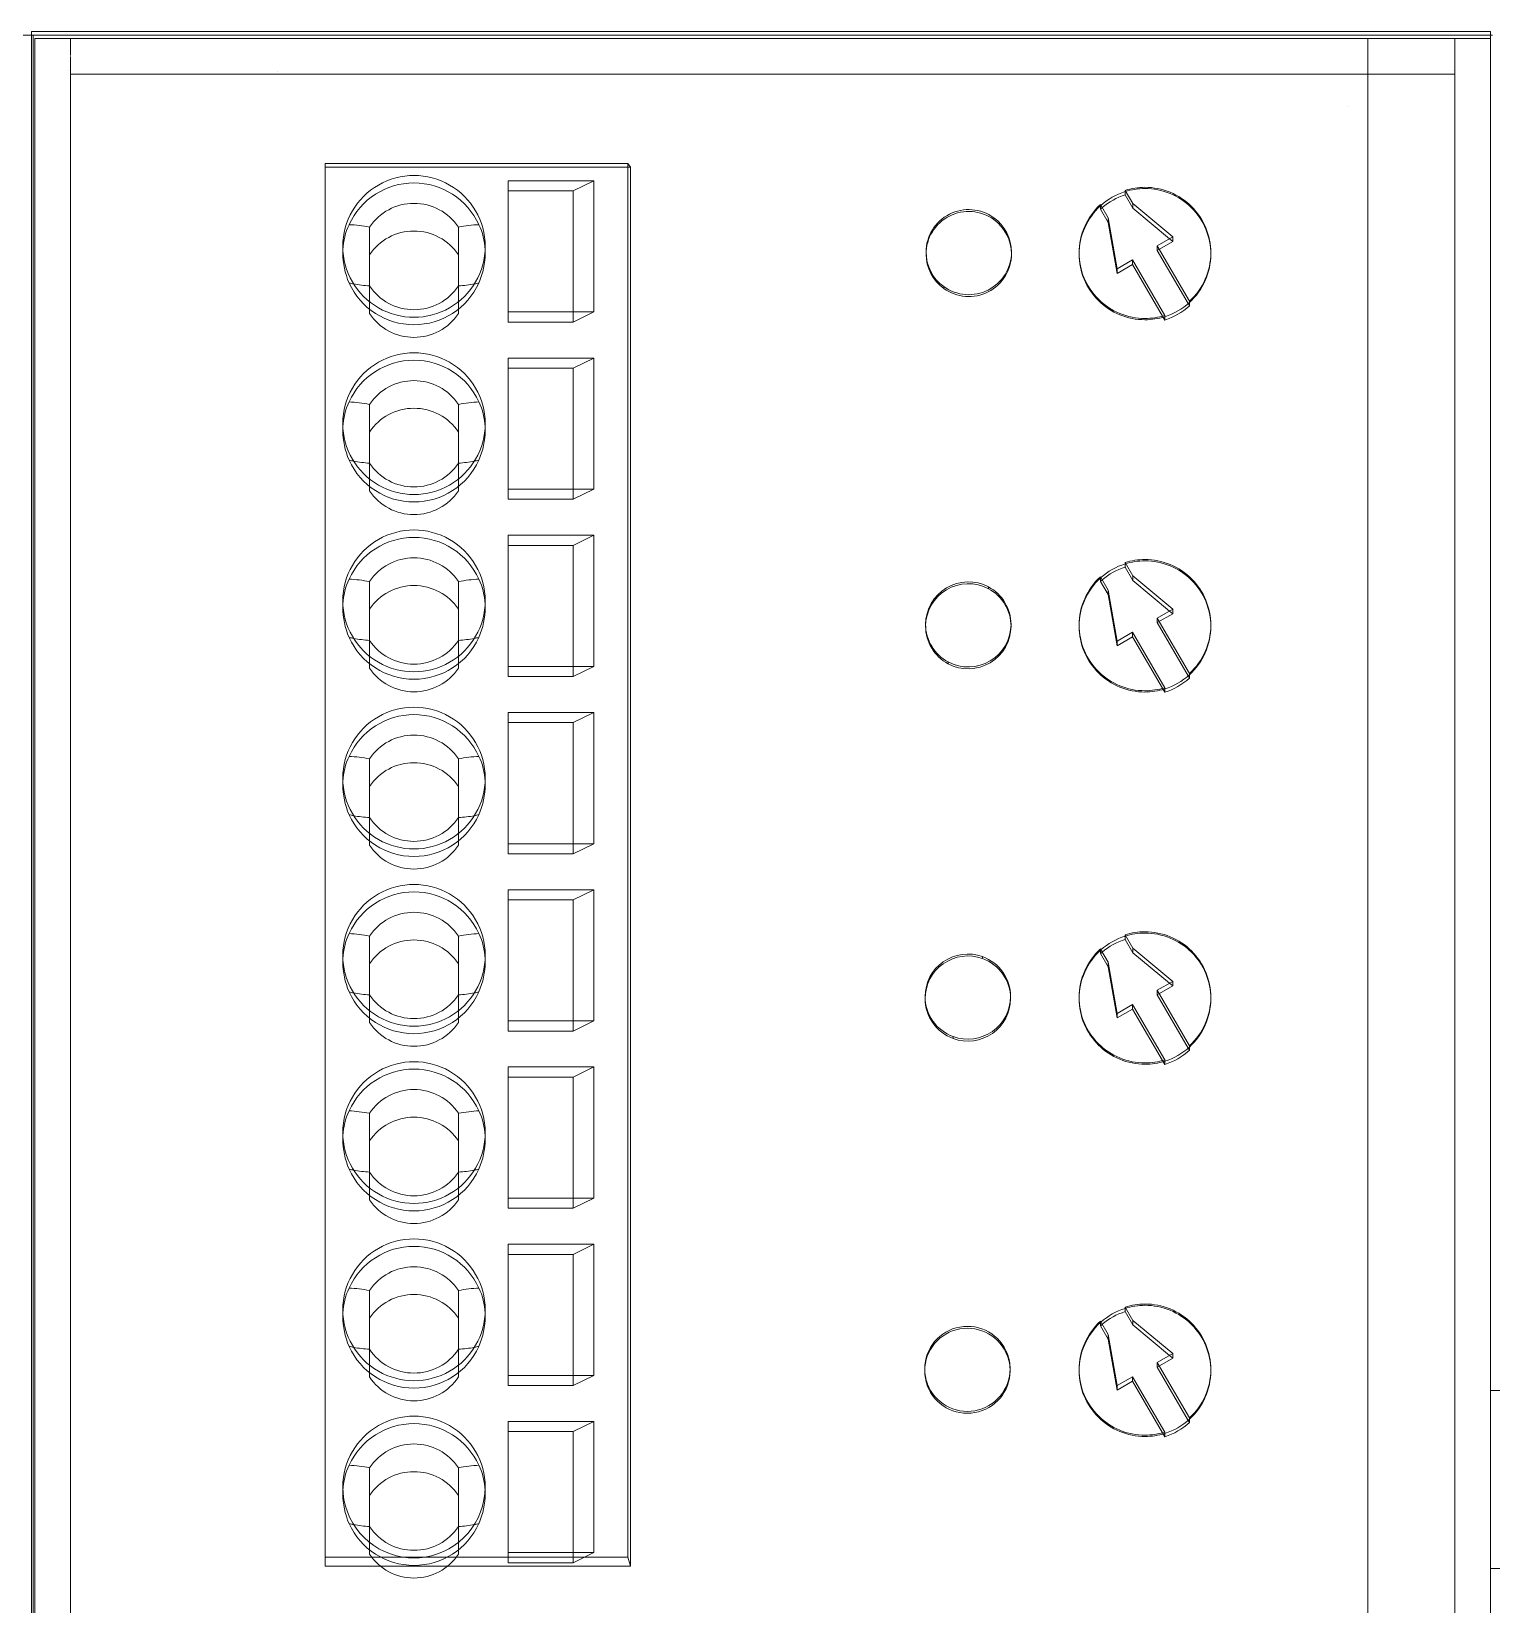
# Model space of a CAD drawing. Header units: millimetres. Extents: x 1359 to 3577, y 1336 to 3557.
# Drawn here: x 2323 to 2364.03, y 3223.04 to 3267.25 of the extents above; entities that cross this region are included whole.
import ezdxf

# ---------------------------------------------------------------- set-up
doc = ezdxf.new("R2010")
doc.units = ezdxf.units.MM
doc.layers.add('000-SI-Oprema', color=30, linetype='Continuous', lineweight=0)
doc.layers.add('002-PI-Kabelska kanalica', color=150, linetype='Continuous')

msp = doc.modelspace()

# ---------------------------------------------------------------- linework, layer by layer
at = {"layer": '000-SI-Oprema', "color": 0, "linetype": 'ByBlock', "lineweight": 0}
for p, q in [((2323.051, 3267.149), (2282.051, 3267.149)), ((2323.051, 3267.149), (2282.051, 3267.149)), ((2364.003, 3267.249), (2323.003, 3267.249)), ((2323.003, 3267.249), (2323.003, 3137.249)), ((2323.003, 3155.798), (2323.003, 3267.249)), ((2323.003, 3267.249), (2323.003, 3267.249)), ((2364.003, 3267.249), (2323.003, 3267.249)), ((2323.051, 3137.149), (2323.051, 3267.149)), ((2323.051, 3155.699), (2323.051, 3267.149)), ((2323.051, 3267.149), (2323.051, 3267.149)), ((2323.051, 3267.149), (2323.051, 3267.149)), ((2364.051, 3267.149), (2323.051, 3267.149)), ((2323.051, 3267.149), (2323.051, 3137.149)), ((2323.051, 3155.699), (2323.051, 3267.149)), ((2323.051, 3267.149), (2323.051, 3267.149)), ((2364.051, 3267.149), (2323.051, 3267.149)), ((2324.051, 3267.149), (2324.051, 3267.149)), ((2325.003, 3267.249), (2325.003, 3267.249)), ((2325.003, 3267.249), (2325.003, 3267.249)), ((2325.051, 3267.149), (2325.051, 3267.149)), ((2325.051, 3267.149), (2325.051, 3267.149)), ((2326.164, 3267.149), (2326.164, 3267.149)), ((2328.003, 3267.249), (2328.003, 3267.249)), ((2328.003, 3267.249), (2328.003, 3267.249)), ((2328.003, 3267.249), (2328.003, 3267.249)), ((2328.003, 3267.249), (2328.003, 3267.249)), ((2328.003, 3267.249), (2328.003, 3267.249)), ((2328.003, 3267.249), (2328.003, 3267.249)), ((2328.003, 3267.249), (2328.003, 3267.249)), ((2328.003, 3267.249), (2328.003, 3267.249)), ((2328.003, 3267.249), (2328.003, 3267.249)), ((2328.003, 3267.249), (2328.003, 3267.249)), ((2328.003, 3267.249), (2328.003, 3267.249)), ((2328.003, 3267.249), (2328.003, 3267.249)), ((2328.003, 3267.249), (2328.003, 3267.249)), ((2328.051, 3267.149), (2328.051, 3267.149)), ((2328.051, 3267.149), (2328.051, 3267.149)), ((2328.051, 3267.149), (2328.051, 3267.149)), ((2328.051, 3267.149), (2328.051, 3267.149)), ((2328.051, 3267.149), (2328.051, 3267.149)), ((2328.051, 3267.149), (2328.051, 3267.149)), ((2328.051, 3267.149), (2328.051, 3267.149)), ((2328.051, 3267.149), (2328.051, 3267.149)), ((2328.051, 3267.149), (2328.051, 3267.149)), ((2328.051, 3267.149), (2328.051, 3267.149)), ((2328.051, 3267.149), (2328.051, 3267.149)), ((2328.051, 3267.149), (2328.051, 3267.149)), ((2328.051, 3267.149), (2328.051, 3267.149)), ((2328.403, 3267.249), (2328.403, 3267.249)), ((2328.403, 3267.249), (2328.403, 3267.249)), ((2328.451, 3267.149), (2328.451, 3267.149)), ((2328.451, 3267.149), (2328.451, 3267.149)), ((2329.903, 3267.249), (2329.903, 3267.249)), ((2329.903, 3267.249), (2329.903, 3267.249)), ((2329.903, 3267.249), (2329.903, 3267.249)), ((2329.903, 3267.249), (2329.903, 3267.249)), ((2329.951, 3267.149), (2329.951, 3267.149)), ((2329.951, 3267.149), (2329.951, 3267.149)), ((2329.951, 3267.149), (2329.951, 3267.149)), ((2329.951, 3267.149), (2329.951, 3267.149)), ((2330.903, 3267.249), (2330.903, 3267.249)), ((2330.951, 3267.149), (2330.951, 3267.149)), ((2331.403, 3267.249), (2331.403, 3267.249)), ((2331.403, 3267.249), (2331.403, 3267.249)), ((2331.403, 3267.249), (2331.403, 3267.249)), ((2331.451, 3267.149), (2331.451, 3267.149)), ((2331.451, 3267.149), (2331.451, 3267.149)), ((2331.451, 3267.149), (2331.451, 3267.149)), ((2342.521, 3267.249), (2342.521, 3267.249)), ((2342.521, 3267.249), (2342.521, 3267.249)), ((2342.521, 3267.249), (2342.521, 3267.249)), ((2342.521, 3267.249), (2342.521, 3267.249)), ((2342.521, 3267.249), (2342.521, 3267.249)), ((2342.521, 3267.249), (2342.521, 3267.249)), ((2342.521, 3267.249), (2342.521, 3267.249)), ((2342.521, 3267.249), (2342.521, 3267.249)), ((2342.521, 3267.249), (2342.521, 3267.249)), ((2342.521, 3267.249), (2342.521, 3267.249)), ((2342.521, 3267.249), (2342.521, 3267.249)), ((2342.521, 3267.249), (2342.521, 3267.249)), ((2342.521, 3267.249), (2342.521, 3267.249)), ((2342.521, 3267.249), (2342.521, 3267.249)), ((2342.521, 3267.249), (2342.521, 3267.249)), ((2342.569, 3267.149), (2342.569, 3267.149)), ((2342.569, 3267.149), (2342.569, 3267.149)), ((2342.569, 3267.149), (2342.569, 3267.149)), ((2342.569, 3267.149), (2342.569, 3267.149)), ((2342.569, 3267.149), (2342.569, 3267.149)), ((2342.569, 3267.149), (2342.569, 3267.149)), ((2342.569, 3267.149), (2342.569, 3267.149)), ((2342.569, 3267.149), (2342.569, 3267.149)), ((2342.569, 3267.149), (2342.569, 3267.149)), ((2342.569, 3267.149), (2342.569, 3267.149)), ((2342.569, 3267.149), (2342.569, 3267.149)), ((2342.569, 3267.149), (2342.569, 3267.149)), ((2342.569, 3267.149), (2342.569, 3267.149)), ((2342.569, 3267.149), (2342.569, 3267.149)), ((2342.569, 3267.149), (2342.569, 3267.149)), ((2344.486, 3267.249), (2344.486, 3267.249)), ((2344.486, 3267.249), (2344.486, 3267.249)), ((2344.486, 3267.249), (2344.486, 3267.249)), ((2344.486, 3267.249), (2344.486, 3267.249)), ((2344.486, 3267.249), (2344.486, 3267.249)), ((2344.486, 3267.249), (2344.486, 3267.249)), ((2344.486, 3267.249), (2344.486, 3267.249)), ((2344.486, 3267.249), (2344.486, 3267.249)), ((2344.486, 3267.249), (2344.486, 3267.249)), ((2344.486, 3267.249), (2344.486, 3267.249)), ((2344.486, 3267.249), (2344.486, 3267.249)), ((2344.486, 3267.249), (2344.486, 3267.249)), ((2344.486, 3267.249), (2344.486, 3267.249)), ((2344.486, 3267.249), (2344.486, 3267.249)), ((2344.486, 3267.249), (2344.486, 3267.249)), ((2344.534, 3267.149), (2344.534, 3267.149)), ((2344.534, 3267.149), (2344.534, 3267.149)), ((2344.534, 3267.149), (2344.534, 3267.149)), ((2344.534, 3267.149), (2344.534, 3267.149)), ((2344.534, 3267.149), (2344.534, 3267.149)), ((2344.534, 3267.149), (2344.534, 3267.149)), ((2344.534, 3267.149), (2344.534, 3267.149)), ((2344.534, 3267.149), (2344.534, 3267.149)), ((2344.534, 3267.149), (2344.534, 3267.149)), ((2344.534, 3267.149), (2344.534, 3267.149)), ((2344.534, 3267.149), (2344.534, 3267.149)), ((2344.534, 3267.149), (2344.534, 3267.149)), ((2344.534, 3267.149), (2344.534, 3267.149)), ((2344.534, 3267.149), (2344.534, 3267.149)), ((2344.534, 3267.149), (2344.534, 3267.149)), ((2360.003, 3267.249), (2360.003, 3267.249)), ((2360.003, 3267.249), (2360.003, 3267.249)), ((2360.003, 3267.249), (2360.003, 3267.249)), ((2360.003, 3267.249), (2360.003, 3267.249)), ((2360.003, 3267.249), (2360.003, 3267.249)), ((2360.003, 3267.249), (2360.003, 3267.249)), ((2360.003, 3267.249), (2360.003, 3267.249)), ((2360.003, 3267.249), (2360.003, 3267.249)), ((2360.003, 3267.249), (2360.003, 3267.249)), ((2360.003, 3267.249), (2360.003, 3267.249)), ((2360.003, 3267.249), (2360.003, 3267.249)), ((2360.003, 3267.249), (2360.003, 3267.249)), ((2360.051, 3267.149), (2360.051, 3267.149)), ((2360.051, 3267.149), (2360.051, 3267.149)), ((2360.051, 3267.149), (2360.051, 3267.149)), ((2360.051, 3267.149), (2360.051, 3267.149)), ((2360.051, 3267.149), (2360.051, 3267.149)), ((2360.051, 3267.149), (2360.051, 3267.149)), ((2360.051, 3267.149), (2360.051, 3267.149)), ((2360.051, 3267.149), (2360.051, 3267.149)), ((2360.051, 3267.149), (2360.051, 3267.149)), ((2360.051, 3267.149), (2360.051, 3267.149)), ((2360.051, 3267.149), (2360.051, 3267.149)), ((2360.051, 3267.149), (2360.051, 3267.149)), ((2360.303, 3267.249), (2360.303, 3267.249)), ((2360.303, 3267.249), (2360.303, 3267.249)), ((2360.303, 3267.249), (2360.303, 3267.249)), ((2360.351, 3267.149), (2360.351, 3267.149)), ((2360.351, 3267.149), (2360.351, 3267.149)), ((2360.351, 3267.149), (2360.351, 3267.149)), ((2360.501, 3267.149), (2360.501, 3267.149)), ((2364.003, 3137.249), (2364.003, 3267.249)), ((2364.003, 3155.798), (2364.003, 3267.249)), ((2364.003, 3267.249), (2364.003, 3267.249)), ((2323.099, 3267.049), (2323.099, 3154.109)), ((2323.099, 3267.049), (2323.099, 3267.049)), ((2323.099, 3267.049), (2326.212, 3267.049)), ((2324.099, 3266.574), (2324.099, 3267.049)), ((2324.099, 3267.049), (2324.099, 3267.049)), ((2326.212, 3267.049), (2326.212, 3267.049)), ((2326.212, 3267.049), (2360.549, 3267.049)), ((2360.549, 3267.049), (2360.549, 3154.109)), ((2360.549, 3267.049), (2363.999, 3267.049)), ((2360.549, 3267.049), (2360.549, 3267.049)), ((2362.999, 3267.049), (2362.999, 3266.574)), ((2362.999, 3267.049), (2362.999, 3267.049)), ((2363.999, 3267.049), (2363.999, 3154.107)), ((2363.999, 3267.049), (2363.999, 3267.049)), ((2324.099, 3266.547), (2324.099, 3155.264)), ((2362.999, 3155.264), (2362.999, 3266.574)), ((2324.051, 3266.149), (2324.051, 3266.149)), ((2324.099, 3266.049), (2362.999, 3266.049)), ((2324.099, 3266.049), (2324.099, 3266.049)), ((2329.915, 3266.113), (2329.915, 3266.113)), ((2362.951, 3266.149), (2362.951, 3266.149)), ((2362.999, 3266.049), (2362.999, 3266.049)), ((2359.981, 3265.13), (2359.981, 3265.13)), ((2359.981, 3265.13), (2359.981, 3265.13)), ((2359.981, 3265.13), (2359.981, 3265.13)), ((2359.981, 3265.13), (2359.981, 3265.13)), ((2359.981, 3265.13), (2359.981, 3265.13)), ((2359.981, 3265.13), (2359.981, 3265.13)), ((2359.981, 3265.13), (2359.981, 3265.13)), ((2359.981, 3265.13), (2359.981, 3265.13)), ((2359.981, 3265.13), (2359.981, 3265.13)), ((2359.981, 3265.13), (2359.981, 3265.13)), ((2359.981, 3265.13), (2359.981, 3265.13)), ((2359.981, 3265.13), (2359.981, 3265.13)), ((2331.251, 3263.542), (2331.251, 3224.373)), ((2339.761, 3263.542), (2331.251, 3263.542)), ((2339.761, 3224.373), (2339.761, 3263.542)), ((2339.837, 3263.432), (2339.761, 3263.542)), ((2339.761, 3263.432), (2331.251, 3263.432)), ((2339.837, 3263.432), (2339.761, 3263.432)), ((2339.835, 3224.119), (2339.837, 3263.432)), ((2336.401, 3263.051), (2336.401, 3259.365)), ((2338.801, 3263.051), (2336.401, 3263.051)), ((2336.401, 3262.766), (2338.225, 3262.766)), ((2338.801, 3263.051), (2338.225, 3262.766)), ((2338.225, 3259.365), (2338.225, 3262.766)), ((2338.801, 3263.051), (2338.801, 3259.365)), ((2353.733, 3262.783), (2353.733, 3262.778)), ((2353.949, 3262.41), (2353.733, 3262.783)), ((2353.733, 3262.778), (2353.733, 3262.773)), ((2353.733, 3262.773), (2353.733, 3262.768)), ((2353.733, 3262.768), (2353.733, 3262.763)), ((2353.733, 3262.763), (2353.733, 3262.758)), ((2353.733, 3262.758), (2353.733, 3262.753)), ((2353.733, 3262.753), (2353.733, 3262.748)), ((2353.733, 3262.748), (2353.733, 3262.734)), ((2353.733, 3262.734), (2353.733, 3262.721)), ((2353.733, 3262.721), (2353.733, 3262.708)), ((2353.733, 3262.708), (2353.733, 3262.694)), ((2353.733, 3262.694), (2353.733, 3262.681)), ((2353.733, 3262.681), (2353.733, 3262.668)), ((2353.733, 3262.668), (2353.733, 3262.655)), ((2353.04, 3262.384), (2353.04, 3262.379)), ((2353.04, 3262.384), (2353.256, 3262.011)), ((2353.04, 3262.379), (2353.04, 3262.374)), ((2353.04, 3262.374), (2353.04, 3262.369)), ((2353.04, 3262.369), (2353.04, 3262.364)), ((2353.04, 3262.364), (2353.04, 3262.359)), ((2353.04, 3262.359), (2353.04, 3262.354)), ((2353.04, 3262.354), (2353.04, 3262.349)), ((2353.04, 3262.336), (2353.04, 3262.349)), ((2353.04, 3262.322), (2353.04, 3262.336)), ((2353.04, 3262.309), (2353.04, 3262.322)), ((2353.04, 3262.296), (2353.04, 3262.309)), ((2353.04, 3262.283), (2353.04, 3262.296)), ((2353.04, 3262.269), (2353.04, 3262.283)), ((2353.04, 3262.256), (2353.04, 3262.269)), ((2353.256, 3261.883), (2353.04, 3262.256)), ((2353.733, 3262.655), (2353.949, 3262.281)), ((2355.069, 3261.473), (2353.949, 3262.41)), ((2353.949, 3262.41), (2353.949, 3262.281)), ((2353.949, 3262.281), (2354.978, 3261.421)), ((2350.043, 3261.962), (2350.043, 3262.015)), ((2353.256, 3262.011), (2353.256, 3261.883)), ((2353.256, 3262.011), (2353.51, 3260.577)), ((2353.51, 3260.448), (2353.256, 3261.883)), ((2332.501, 3260.097), (2332.501, 3261.749)), ((2335.001, 3261.749), (2335.001, 3260.097)), ((2354.636, 3261.224), (2355.069, 3261.473)), ((2355.069, 3261.345), (2354.636, 3261.096)), ((2354.978, 3261.421), (2355.069, 3261.345)), ((2355.069, 3261.345), (2355.069, 3261.473)), ((2331.751, 3261.022), (2331.751, 3261.208)), ((2335.751, 3261.022), (2335.751, 3261.208)), ((2348.139, 3261.047), (2348.139, 3260.993)), ((2350.539, 3261.047), (2350.539, 3260.993)), ((2352.439, 3260.99), (2352.439, 3261.025)), ((2354.636, 3261.096), (2354.636, 3261.224)), ((2355.539, 3259.666), (2354.636, 3261.224)), ((2354.636, 3261.096), (2355.503, 3259.599)), ((2356.139, 3260.99), (2356.139, 3261.025)), ((2353.51, 3260.577), (2353.943, 3260.826)), ((2353.943, 3260.697), (2353.51, 3260.448)), ((2353.51, 3260.577), (2353.51, 3260.448)), ((2353.943, 3260.826), (2353.943, 3260.697)), ((2353.943, 3260.826), (2354.846, 3259.267)), ((2354.846, 3259.139), (2353.943, 3260.697)), ((2332.501, 3260.097), (2332.501, 3259.32)), ((2335.001, 3260.097), (2335.001, 3259.32)), ((2348.636, 3260.025), (2348.636, 3260.078)), ((2355.503, 3259.599), (2355.539, 3259.538)), ((2355.539, 3259.661), (2355.539, 3259.666)), ((2355.539, 3259.656), (2355.539, 3259.661)), ((2355.539, 3259.651), (2355.539, 3259.656)), ((2355.539, 3259.646), (2355.539, 3259.651)), ((2355.539, 3259.641), (2355.539, 3259.646)), ((2355.539, 3259.636), (2355.539, 3259.641)), ((2355.539, 3259.63), (2355.539, 3259.636)), ((2355.539, 3259.617), (2355.539, 3259.63)), ((2355.539, 3259.604), (2355.539, 3259.617)), ((2355.539, 3259.591), (2355.539, 3259.604)), ((2355.539, 3259.577), (2355.539, 3259.591)), ((2355.539, 3259.564), (2355.539, 3259.577)), ((2355.539, 3259.551), (2355.539, 3259.564)), ((2338.801, 3259.365), (2336.401, 3259.365)), ((2336.401, 3259.081), (2336.401, 3259.365)), ((2338.225, 3259.081), (2338.225, 3259.365)), ((2338.225, 3259.081), (2338.801, 3259.365)), ((2354.846, 3259.262), (2354.846, 3259.267)), ((2354.846, 3259.257), (2354.846, 3259.262)), ((2354.846, 3259.252), (2354.846, 3259.257)), ((2354.846, 3259.247), (2354.846, 3259.252)), ((2354.846, 3259.242), (2354.846, 3259.247)), ((2354.846, 3259.237), (2354.846, 3259.242)), ((2354.846, 3259.232), (2354.846, 3259.237)), ((2354.846, 3259.219), (2354.846, 3259.232)), ((2354.846, 3259.205), (2354.846, 3259.219)), ((2354.846, 3259.192), (2354.846, 3259.205)), ((2354.846, 3259.179), (2354.846, 3259.192)), ((2354.846, 3259.166), (2354.846, 3259.179)), ((2354.846, 3259.152), (2354.846, 3259.166)), ((2354.846, 3259.139), (2354.846, 3259.152)), ((2355.539, 3259.538), (2355.539, 3259.551)), ((2336.401, 3259.081), (2338.225, 3259.081)), ((2336.401, 3258.07), (2336.401, 3254.384)), ((2338.801, 3258.07), (2336.401, 3258.07)), ((2338.801, 3258.07), (2338.225, 3257.785)), ((2338.801, 3258.07), (2338.801, 3254.384)), ((2336.401, 3257.785), (2338.225, 3257.785)), ((2338.225, 3254.384), (2338.225, 3257.785)), ((2332.501, 3255.116), (2332.501, 3256.768)), ((2335.001, 3256.768), (2335.001, 3255.116)), ((2331.751, 3256.041), (2331.751, 3256.227)), ((2335.751, 3256.041), (2335.751, 3256.227)), ((2332.501, 3255.116), (2332.501, 3254.339)), ((2335.001, 3255.116), (2335.001, 3254.339)), ((2338.801, 3254.384), (2336.401, 3254.384)), ((2336.401, 3254.1), (2336.401, 3254.384)), ((2338.225, 3254.1), (2338.225, 3254.384)), ((2338.225, 3254.1), (2338.801, 3254.384)), ((2336.401, 3254.1), (2338.225, 3254.1)), ((2336.401, 3253.089), (2336.401, 3249.403)), ((2338.801, 3253.089), (2336.401, 3253.089)), ((2338.801, 3253.089), (2338.225, 3252.804)), ((2338.801, 3253.089), (2338.801, 3249.403)), ((2336.401, 3252.804), (2338.225, 3252.804)), ((2338.225, 3249.403), (2338.225, 3252.804)), ((2353.733, 3252.317), (2353.733, 3252.322)), ((2353.949, 3251.948), (2353.733, 3252.322)), ((2353.733, 3252.311), (2353.733, 3252.317)), ((2353.733, 3252.306), (2353.733, 3252.311)), ((2353.733, 3252.301), (2353.733, 3252.306)), ((2353.733, 3252.296), (2353.733, 3252.301)), ((2353.733, 3252.291), (2353.733, 3252.296)), ((2353.733, 3252.286), (2353.733, 3252.291)), ((2353.733, 3252.273), (2353.733, 3252.286)), ((2353.733, 3252.26), (2353.733, 3252.273)), ((2353.733, 3252.246), (2353.733, 3252.26)), ((2353.733, 3252.233), (2353.733, 3252.246)), ((2353.733, 3252.22), (2353.733, 3252.233)), ((2353.733, 3252.207), (2353.733, 3252.22)), ((2353.733, 3252.193), (2353.733, 3252.207)), ((2353.733, 3252.193), (2353.949, 3251.82)), ((2332.501, 3250.136), (2332.501, 3251.788)), ((2335.001, 3251.788), (2335.001, 3250.136)), ((2349.893, 3251.586), (2349.893, 3251.639)), ((2353.04, 3251.918), (2353.04, 3251.923)), ((2353.04, 3251.923), (2353.256, 3251.55)), ((2353.04, 3251.913), (2353.04, 3251.918)), ((2353.04, 3251.908), (2353.04, 3251.913)), ((2353.04, 3251.903), (2353.04, 3251.908)), ((2353.04, 3251.898), (2353.04, 3251.903)), ((2353.04, 3251.893), (2353.04, 3251.898)), ((2353.04, 3251.887), (2353.04, 3251.893)), ((2353.04, 3251.874), (2353.04, 3251.887)), ((2353.04, 3251.861), (2353.04, 3251.874)), ((2353.04, 3251.848), (2353.04, 3251.861)), ((2353.04, 3251.835), (2353.04, 3251.848)), ((2353.04, 3251.821), (2353.04, 3251.835)), ((2353.04, 3251.808), (2353.04, 3251.821)), ((2353.04, 3251.795), (2353.04, 3251.808)), ((2353.256, 3251.422), (2353.04, 3251.795)), ((2355.069, 3251.012), (2353.949, 3251.948)), ((2353.949, 3251.948), (2353.949, 3251.82)), ((2353.949, 3251.82), (2354.978, 3250.96)), ((2331.751, 3251.06), (2331.751, 3251.246)), ((2335.751, 3251.06), (2335.751, 3251.246)), ((2353.256, 3251.55), (2353.51, 3250.116)), ((2353.256, 3251.55), (2353.256, 3251.422)), ((2353.51, 3249.987), (2353.256, 3251.422)), ((2354.636, 3250.763), (2355.069, 3251.012)), ((2355.069, 3250.884), (2354.636, 3250.635)), ((2355.539, 3249.205), (2354.636, 3250.763)), ((2354.636, 3250.635), (2354.636, 3250.763)), ((2354.978, 3250.96), (2355.069, 3250.884)), ((2355.069, 3250.884), (2355.069, 3251.012)), ((2348.126, 3250.585), (2348.126, 3250.532)), ((2350.526, 3250.585), (2350.526, 3250.532)), ((2352.439, 3250.528), (2352.439, 3250.564)), ((2353.51, 3250.116), (2353.943, 3250.365)), ((2353.943, 3250.365), (2353.943, 3250.236)), ((2353.943, 3250.365), (2354.846, 3248.806)), ((2354.636, 3250.635), (2355.503, 3249.137)), ((2356.139, 3250.528), (2356.139, 3250.564)), ((2332.501, 3250.136), (2332.501, 3249.358)), ((2335.001, 3250.136), (2335.001, 3249.358)), ((2353.943, 3250.236), (2353.51, 3249.987)), ((2353.51, 3250.116), (2353.51, 3249.987)), ((2354.846, 3248.678), (2353.943, 3250.236)), ((2338.801, 3249.403), (2336.401, 3249.403)), ((2336.401, 3249.119), (2336.401, 3249.403)), ((2338.225, 3249.119), (2338.801, 3249.403)), ((2338.225, 3249.119), (2338.225, 3249.403)), ((2348.76, 3249.478), (2348.76, 3249.531)), ((2336.401, 3249.119), (2338.225, 3249.119)), ((2355.503, 3249.137), (2355.539, 3249.076)), ((2355.539, 3249.2), (2355.539, 3249.205)), ((2355.539, 3249.194), (2355.539, 3249.2)), ((2355.539, 3249.189), (2355.539, 3249.194)), ((2355.539, 3249.184), (2355.539, 3249.189)), ((2355.539, 3249.179), (2355.539, 3249.184)), ((2355.539, 3249.174), (2355.539, 3249.179)), ((2355.539, 3249.169), (2355.539, 3249.174)), ((2355.539, 3249.156), (2355.539, 3249.169)), ((2355.539, 3249.142), (2355.539, 3249.156)), ((2355.539, 3249.129), (2355.539, 3249.142)), ((2355.539, 3249.116), (2355.539, 3249.129)), ((2355.539, 3249.103), (2355.539, 3249.116)), ((2355.539, 3249.09), (2355.539, 3249.103)), ((2355.539, 3249.076), (2355.539, 3249.09)), ((2354.846, 3248.806), (2354.846, 3248.801)), ((2354.846, 3248.801), (2354.846, 3248.796)), ((2354.846, 3248.796), (2354.846, 3248.791)), ((2354.846, 3248.791), (2354.846, 3248.786)), ((2354.846, 3248.786), (2354.846, 3248.781)), ((2354.846, 3248.781), (2354.846, 3248.776)), ((2354.846, 3248.776), (2354.846, 3248.77)), ((2354.846, 3248.757), (2354.846, 3248.77)), ((2354.846, 3248.744), (2354.846, 3248.757)), ((2354.846, 3248.731), (2354.846, 3248.744)), ((2354.846, 3248.718), (2354.846, 3248.731)), ((2354.846, 3248.704), (2354.846, 3248.718)), ((2354.846, 3248.691), (2354.846, 3248.704)), ((2354.846, 3248.678), (2354.846, 3248.691)), ((2336.401, 3248.108), (2336.401, 3244.422)), ((2338.801, 3248.108), (2336.401, 3248.108)), ((2338.801, 3248.108), (2338.225, 3247.824)), ((2338.801, 3248.108), (2338.801, 3244.422)), ((2336.401, 3247.824), (2338.225, 3247.824)), ((2338.225, 3244.422), (2338.225, 3247.824)), ((2332.501, 3245.155), (2332.501, 3246.807)), ((2335.001, 3246.807), (2335.001, 3245.155)), ((2331.751, 3246.079), (2331.751, 3246.265)), ((2335.751, 3246.079), (2335.751, 3246.265)), ((2332.501, 3245.155), (2332.501, 3244.377)), ((2335.001, 3245.155), (2335.001, 3244.377)), ((2338.801, 3244.422), (2336.401, 3244.422)), ((2336.401, 3244.138), (2336.401, 3244.422)), ((2336.401, 3244.138), (2338.225, 3244.138)), ((2338.225, 3244.138), (2338.801, 3244.422)), ((2338.225, 3244.138), (2338.225, 3244.422)), ((2336.401, 3243.127), (2336.401, 3239.441)), ((2338.801, 3243.127), (2336.401, 3243.127)), ((2336.401, 3242.843), (2338.225, 3242.843)), ((2338.801, 3243.127), (2338.225, 3242.843)), ((2338.225, 3239.441), (2338.225, 3242.843)), ((2338.801, 3243.127), (2338.801, 3239.441)), ((2332.501, 3240.174), (2332.501, 3241.826)), ((2335.001, 3241.826), (2335.001, 3240.174)), ((2353.04, 3241.457), (2353.04, 3241.462)), ((2353.04, 3241.462), (2353.256, 3241.089)), ((2353.04, 3241.452), (2353.04, 3241.457)), ((2353.04, 3241.447), (2353.04, 3241.452)), ((2353.04, 3241.441), (2353.04, 3241.447)), ((2353.04, 3241.436), (2353.04, 3241.441)), ((2353.04, 3241.431), (2353.04, 3241.436)), ((2353.733, 3241.855), (2353.733, 3241.86)), ((2353.949, 3241.487), (2353.733, 3241.86)), ((2353.733, 3241.85), (2353.733, 3241.855)), ((2353.733, 3241.845), (2353.733, 3241.85)), ((2353.733, 3241.84), (2353.733, 3241.845)), ((2353.733, 3241.835), (2353.733, 3241.84)), ((2353.733, 3241.83), (2353.733, 3241.835)), ((2353.733, 3241.824), (2353.733, 3241.83)), ((2353.733, 3241.811), (2353.733, 3241.824)), ((2353.733, 3241.798), (2353.733, 3241.811)), ((2353.733, 3241.785), (2353.733, 3241.798)), ((2353.733, 3241.772), (2353.733, 3241.785)), ((2353.733, 3241.759), (2353.733, 3241.772)), ((2353.733, 3241.745), (2353.733, 3241.759)), ((2353.733, 3241.732), (2353.733, 3241.745)), ((2353.733, 3241.732), (2353.949, 3241.359)), ((2353.949, 3241.487), (2353.949, 3241.359)), ((2355.069, 3240.551), (2353.949, 3241.487)), ((2331.751, 3241.098), (2331.751, 3241.284)), ((2335.751, 3241.098), (2335.751, 3241.284)), ((2349.722, 3241.194), (2349.722, 3241.248)), ((2353.04, 3241.426), (2353.04, 3241.431)), ((2353.04, 3241.426), (2353.04, 3241.413)), ((2353.04, 3241.413), (2353.04, 3241.4)), ((2353.04, 3241.4), (2353.04, 3241.386)), ((2353.04, 3241.386), (2353.04, 3241.373)), ((2353.04, 3241.373), (2353.04, 3241.36)), ((2353.04, 3241.36), (2353.04, 3241.347)), ((2353.04, 3241.347), (2353.04, 3241.334)), ((2353.256, 3240.96), (2353.04, 3241.334)), ((2353.256, 3241.089), (2353.256, 3240.96)), ((2353.256, 3241.089), (2353.51, 3239.654)), ((2353.949, 3241.359), (2354.978, 3240.499)), ((2353.51, 3239.526), (2353.256, 3240.96)), ((2332.501, 3240.174), (2332.501, 3239.396)), ((2335.001, 3240.174), (2335.001, 3239.396)), ((2348.113, 3240.124), (2348.113, 3240.07)), ((2350.513, 3240.124), (2350.513, 3240.07)), ((2354.636, 3240.302), (2355.069, 3240.551)), ((2355.069, 3240.423), (2354.636, 3240.174)), ((2355.539, 3238.743), (2354.636, 3240.302)), ((2354.636, 3240.174), (2354.636, 3240.302)), ((2354.636, 3240.174), (2355.504, 3238.676)), ((2354.978, 3240.499), (2355.069, 3240.423)), ((2355.069, 3240.423), (2355.069, 3240.551)), ((2352.439, 3240.067), (2352.439, 3240.103)), ((2353.51, 3239.654), (2353.943, 3239.903)), ((2353.943, 3239.775), (2353.51, 3239.526)), ((2353.943, 3239.903), (2353.943, 3239.775)), ((2353.943, 3239.903), (2354.846, 3238.345)), ((2354.846, 3238.217), (2353.943, 3239.775)), ((2356.139, 3240.067), (2356.139, 3240.103)), ((2338.801, 3239.441), (2336.401, 3239.441)), ((2336.401, 3239.157), (2336.401, 3239.441)), ((2338.225, 3239.157), (2338.801, 3239.441)), ((2338.225, 3239.157), (2338.225, 3239.441)), ((2353.51, 3239.654), (2353.51, 3239.526)), ((2336.401, 3239.157), (2338.225, 3239.157)), ((2348.905, 3238.946), (2348.905, 3238.999)), ((2354.846, 3238.345), (2354.846, 3238.34)), ((2355.504, 3238.676), (2355.539, 3238.615)), ((2355.539, 3238.738), (2355.539, 3238.743)), ((2355.539, 3238.733), (2355.539, 3238.738)), ((2355.539, 3238.728), (2355.539, 3238.733)), ((2355.539, 3238.723), (2355.539, 3238.728)), ((2355.539, 3238.718), (2355.539, 3238.723)), ((2355.539, 3238.713), (2355.539, 3238.718)), ((2355.539, 3238.707), (2355.539, 3238.713)), ((2355.539, 3238.694), (2355.539, 3238.707)), ((2355.539, 3238.681), (2355.539, 3238.694)), ((2355.539, 3238.668), (2355.539, 3238.681)), ((2355.539, 3238.655), (2355.539, 3238.668)), ((2355.539, 3238.642), (2355.539, 3238.655)), ((2355.539, 3238.628), (2355.539, 3238.642)), ((2355.539, 3238.615), (2355.539, 3238.628)), ((2336.401, 3238.146), (2336.401, 3234.46)), ((2338.801, 3238.146), (2336.401, 3238.146)), ((2338.801, 3238.146), (2338.225, 3237.862)), ((2338.801, 3238.146), (2338.801, 3234.46)), ((2354.846, 3238.34), (2354.846, 3238.335)), ((2354.846, 3238.335), (2354.846, 3238.329)), ((2354.846, 3238.329), (2354.846, 3238.324)), ((2354.846, 3238.324), (2354.846, 3238.319)), ((2354.846, 3238.319), (2354.846, 3238.314)), ((2354.846, 3238.314), (2354.846, 3238.309)), ((2354.846, 3238.309), (2354.846, 3238.296)), ((2354.846, 3238.296), (2354.846, 3238.283)), ((2354.846, 3238.283), (2354.846, 3238.269)), ((2354.846, 3238.269), (2354.846, 3238.256)), ((2354.846, 3238.256), (2354.846, 3238.243)), ((2354.846, 3238.243), (2354.846, 3238.23)), ((2354.846, 3238.23), (2354.846, 3238.217)), ((2336.401, 3237.862), (2338.225, 3237.862)), ((2338.225, 3234.46), (2338.225, 3237.862)), ((2332.501, 3235.193), (2332.501, 3236.845)), ((2335.001, 3236.845), (2335.001, 3235.193)), ((2331.751, 3236.117), (2331.751, 3236.303)), ((2335.751, 3236.117), (2335.751, 3236.303)), ((2332.501, 3235.193), (2332.501, 3234.415)), ((2335.001, 3235.193), (2335.001, 3234.415)), ((2338.801, 3234.46), (2336.401, 3234.46)), ((2336.401, 3234.176), (2336.401, 3234.46)), ((2338.225, 3234.176), (2338.801, 3234.46)), ((2338.225, 3234.176), (2338.225, 3234.46)), ((2336.401, 3234.176), (2338.225, 3234.176)), ((2336.401, 3233.165), (2336.401, 3229.479)), ((2338.801, 3233.165), (2336.401, 3233.165)), ((2338.801, 3233.165), (2338.225, 3232.881)), ((2338.801, 3233.165), (2338.801, 3229.479)), ((2336.401, 3232.881), (2338.225, 3232.881)), ((2338.225, 3229.479), (2338.225, 3232.881)), ((2332.501, 3230.212), (2332.501, 3231.864)), ((2335.001, 3231.864), (2335.001, 3230.212)), ((2331.751, 3231.136), (2331.751, 3231.322)), ((2335.751, 3231.136), (2335.751, 3231.322)), ((2353.733, 3231.399), (2353.733, 3231.394)), ((2353.949, 3231.026), (2353.733, 3231.399)), ((2353.733, 3231.394), (2353.733, 3231.389)), ((2353.733, 3231.389), (2353.733, 3231.384)), ((2353.733, 3231.384), (2353.733, 3231.379)), ((2353.733, 3231.379), (2353.733, 3231.373)), ((2353.733, 3231.373), (2353.733, 3231.368)), ((2353.733, 3231.368), (2353.733, 3231.363)), ((2353.733, 3231.363), (2353.733, 3231.35)), ((2353.733, 3231.35), (2353.733, 3231.337)), ((2353.733, 3231.337), (2353.733, 3231.324)), ((2353.733, 3231.324), (2353.733, 3231.31)), ((2353.733, 3231.31), (2353.733, 3231.297)), ((2353.733, 3231.297), (2353.733, 3231.284)), ((2353.733, 3231.284), (2353.733, 3231.271)), ((2353.733, 3231.271), (2353.949, 3230.898)), ((2353.04, 3231.001), (2353.04, 3230.996)), ((2353.04, 3231.001), (2353.256, 3230.628)), ((2353.04, 3230.996), (2353.04, 3230.99)), ((2353.04, 3230.99), (2353.04, 3230.985)), ((2353.04, 3230.985), (2353.04, 3230.98)), ((2353.04, 3230.98), (2353.04, 3230.975)), ((2353.04, 3230.975), (2353.04, 3230.97)), ((2353.04, 3230.97), (2353.04, 3230.964)), ((2353.04, 3230.951), (2353.04, 3230.964)), ((2353.04, 3230.938), (2353.04, 3230.951)), ((2353.04, 3230.925), (2353.04, 3230.938)), ((2353.04, 3230.912), (2353.04, 3230.925)), ((2353.04, 3230.899), (2353.04, 3230.912)), ((2353.04, 3230.886), (2353.04, 3230.899)), ((2353.04, 3230.873), (2353.04, 3230.886)), ((2353.256, 3230.499), (2353.04, 3230.873)), ((2355.069, 3230.09), (2353.949, 3231.026)), ((2353.949, 3231.026), (2353.949, 3230.898)), ((2353.949, 3230.898), (2354.978, 3230.038)), ((2353.256, 3230.628), (2353.256, 3230.499)), ((2353.256, 3230.628), (2353.51, 3229.193)), ((2353.51, 3229.065), (2353.256, 3230.499)), ((2332.501, 3230.212), (2332.501, 3229.434)), ((2335.001, 3230.212), (2335.001, 3229.434)), ((2350.426, 3230.022), (2350.426, 3230.076)), ((2354.636, 3229.841), (2355.069, 3230.09)), ((2355.069, 3229.962), (2354.636, 3229.713)), ((2354.978, 3230.038), (2355.069, 3229.962)), ((2355.069, 3229.962), (2355.069, 3230.09)), ((2348.1, 3229.662), (2348.1, 3229.609)), ((2350.5, 3229.662), (2350.5, 3229.609)), ((2352.439, 3229.605), (2352.439, 3229.642)), ((2355.539, 3228.282), (2354.636, 3229.841)), ((2354.636, 3229.713), (2354.636, 3229.841)), ((2354.636, 3229.713), (2355.504, 3228.215)), ((2356.139, 3229.605), (2356.139, 3229.642)), ((2338.801, 3229.479), (2336.401, 3229.479)), ((2336.401, 3229.195), (2336.401, 3229.479)), ((2336.401, 3229.195), (2338.225, 3229.195)), ((2338.225, 3229.195), (2338.225, 3229.479)), ((2338.225, 3229.195), (2338.801, 3229.479)), ((2348.175, 3229.195), (2348.175, 3229.248)), ((2353.51, 3229.193), (2353.943, 3229.442)), ((2353.943, 3229.314), (2353.51, 3229.065)), ((2353.51, 3229.193), (2353.51, 3229.065)), ((2353.943, 3229.442), (2353.943, 3229.314)), ((2353.943, 3229.442), (2354.846, 3227.884)), ((2354.846, 3227.755), (2353.943, 3229.314)), ((2336.401, 3228.184), (2336.401, 3224.498)), ((2338.801, 3228.184), (2336.401, 3228.184)), ((2338.801, 3228.184), (2338.225, 3227.9)), ((2338.801, 3228.184), (2338.801, 3224.498)), ((2355.504, 3228.215), (2355.539, 3228.154)), ((2355.539, 3228.277), (2355.539, 3228.282)), ((2355.539, 3228.272), (2355.539, 3228.277)), ((2355.539, 3228.267), (2355.539, 3228.272)), ((2355.539, 3228.262), (2355.539, 3228.267)), ((2355.539, 3228.256), (2355.539, 3228.262)), ((2355.539, 3228.251), (2355.539, 3228.256)), ((2355.539, 3228.246), (2355.539, 3228.251)), ((2355.539, 3228.233), (2355.539, 3228.246)), ((2355.539, 3228.22), (2355.539, 3228.233)), ((2355.539, 3228.207), (2355.539, 3228.22)), ((2355.539, 3228.193), (2355.539, 3228.207)), ((2355.539, 3228.18), (2355.539, 3228.193)), ((2355.539, 3228.167), (2355.539, 3228.18)), ((2336.401, 3227.9), (2338.225, 3227.9)), ((2338.225, 3224.498), (2338.225, 3227.9)), ((2354.846, 3227.879), (2354.846, 3227.884)), ((2354.846, 3227.873), (2354.846, 3227.879)), ((2354.846, 3227.868), (2354.846, 3227.873)), ((2354.846, 3227.863), (2354.846, 3227.868)), ((2354.846, 3227.858), (2354.846, 3227.863)), ((2354.846, 3227.853), (2354.846, 3227.858)), ((2354.846, 3227.847), (2354.846, 3227.853)), ((2354.846, 3227.847), (2354.846, 3227.834)), ((2354.846, 3227.834), (2354.846, 3227.821)), ((2354.846, 3227.821), (2354.846, 3227.808)), ((2354.846, 3227.808), (2354.846, 3227.795)), ((2354.846, 3227.795), (2354.846, 3227.782)), ((2354.846, 3227.782), (2354.846, 3227.769)), ((2354.846, 3227.769), (2354.846, 3227.755)), ((2355.539, 3228.154), (2355.539, 3228.167)), ((2332.501, 3225.231), (2332.501, 3226.883)), ((2335.001, 3226.883), (2335.001, 3225.231)), ((2331.751, 3226.155), (2331.751, 3226.341)), ((2335.751, 3226.155), (2335.751, 3226.341)), ((2332.501, 3225.231), (2332.501, 3224.453)), ((2335.001, 3225.231), (2335.001, 3224.453)), ((2331.251, 3224.373), (2339.761, 3224.373)), ((2331.251, 3224.119), (2331.251, 3224.373)), ((2338.801, 3224.498), (2336.401, 3224.498)), ((2336.401, 3224.214), (2336.401, 3224.498)), ((2336.401, 3224.214), (2338.225, 3224.214)), ((2338.225, 3224.214), (2338.225, 3224.498)), ((2338.225, 3224.214), (2338.801, 3224.498)), ((2339.835, 3224.119), (2339.761, 3224.373)), ((2331.251, 3224.119), (2339.835, 3224.119))]:
    msp.add_line(p, q, dxfattribs=at)
for centre, major_axis, ratio, start_param, end_param in [((2333.751, 3261.208), (2, 0), 0.996195, 0, 3.141593), ((2333.751, 3260.999), (2, 0), 0.996195, 0.424146, 2.717447), ((2354.289, 3260.99), (-1.85, 0), 0.996336, -1.265134, -0.839056), ((2354.289, 3261.025), (-1.85, 0), 0.996336, -1.570796, -1.265134), ((2354.289, 3260.99), (-1.85, 0), 0.996336, -1.570796, -1.265134), ((2354.289, 3261.025), (-1.85, 0), 0.996336, 3.141554, 4.712389), ((2354.289, 3260.99), (-1.85, 0), 0.996336, 3.141554, 4.712389), ((2333.751, 3260.923), (1.5, 0), 0.996195, 0.585685, 2.555907), ((2349.339, 3261.047), (1.2, 0), 0.996336, 0.944122, 3.141713), ((2349.339, 3260.994), (1.2, 0), 0.996336, 0.943934, 3.141788), ((2354.289, 3261.025), (-1.85, 0), 0.996336, -0.82926, -0.000039), ((2354.289, 3260.99), (-1.85, 0), 0.996336, -0.82926, -0.000039), ((2354.289, 3260.99), (-1.85, 0), 0.996336, -0.839056, -0.82926), ((2354.289, 3260.897), (1.85, 0), 0.996336, 2.276832, 2.312333), ((2354.289, 3260.897), (1.85, 0), 0.996336, 1.876458, 2.276832), ((2333.751, 3260.759), (1.48, -1.535), 0.876352, -2.827734, -2.45031), ((2332.252, 3260.956), (1.712, -0.293), 0.475251, 1.506242, 1.841308), ((2335.251, 3260.956), (1.712, 0.293), 0.475251, 1.300284, 1.635351), ((2333.751, 3260.759), (1.48, 1.535), 0.876352, -0.691283, -0.313858), ((2349.339, 3261.047), (1.2, 0), 0.996336, 0.000121, 0.944122), ((2349.339, 3260.994), (1.2, 0), 0.996336, 0.000046, 0.943934), ((2333.751, 3260.146), (1.5, 0), 0.996195, 0.585685, 2.555907), ((2333.751, 3261.208), (2, 0), 0.996195, -3.141593, 0), ((2333.751, 3260.759), (1.48, -1.535), 0.876352, -2.45031, -2.403588), ((2333.751, 3260.759), (1.48, -1.535), 0.876352, -2.403588, -1.979442), ((2333.751, 3260.759), (1.48, 1.535), 0.876352, -1.162151, -0.738005), ((2333.751, 3260.759), (1.48, 1.535), 0.876352, -0.738005, -0.691283), ((2349.339, 3261.047), (1.2, 0), 0.996336, -3.141472, -2.197471), ((2349.339, 3260.994), (1.2, 0), 0.996336, -3.141397, -2.197283), ((2349.339, 3261.047), (1.2, 0), 0.996336, -2.197471, 0.000121), ((2349.339, 3260.994), (1.2, 0), 0.996336, -2.197283, 0.000046), ((2354.289, 3261.025), (-1.85, 0), 0.996336, -0.000039, 1.570796), ((2354.289, 3260.99), (-1.85, 0), 0.996336, -0.000039, 1.570796), ((2354.289, 3261.025), (-1.85, 0), 0.996336, 2.312332, 3.141554), ((2354.289, 3260.99), (-1.85, 0), 0.996336, 2.312332, 3.141554), ((2332.252, 3260.956), (1.712, -0.293), 0.475251, -1.678796, -1.604406), ((2333.751, 3260.999), (2, 0), 0.996195, -2.717447, -0.424146), ((2332.252, 3260.956), (1.712, -0.293), 0.475251, -1.604406, -1.34373), ((2333.751, 3260.923), (1.5, 0), 0.996195, -2.555907, -0.585685), ((2335.251, 3260.956), (1.712, 0.293), 0.475251, -1.797863, -1.537186), ((2335.251, 3260.956), (1.712, 0.293), 0.475251, -1.537186, -1.462797), ((2354.289, 3260.99), (-1.85, 0), 0.996336, 1.876457, 2.312332), ((2333.751, 3260.146), (1.5, 0), 0.996195, -2.555907, -0.585685), ((2354.289, 3261.025), (-1.85, 0), 0.996336, 1.570796, 1.876457), ((2354.289, 3260.99), (-1.85, 0), 0.996336, 1.570796, 1.876457), ((2354.289, 3260.897), (1.85, 0), 0.996336, -1.265136, -0.829261), ((2333.751, 3256.227), (2, 0), 0.996195, 0, 3.141593), ((2333.751, 3256.018), (2, 0), 0.996195, 0.424146, 2.717447), ((2333.751, 3255.942), (1.5, 0), 0.996195, 0.585685, 2.555907), ((2333.751, 3255.778), (1.48, -1.535), 0.876352, -2.827734, -2.45031), ((2332.252, 3255.975), (1.712, -0.293), 0.475251, 1.506242, 1.841308), ((2333.751, 3255.165), (1.5, 0), 0.996195, 0.585685, 2.555907), ((2335.251, 3255.975), (1.712, 0.293), 0.475251, 1.300284, 1.635351), ((2333.751, 3255.778), (1.48, 1.535), 0.876352, -0.691283, -0.313858), ((2333.751, 3256.227), (2, 0), 0.996195, -3.141593, 0), ((2333.751, 3255.778), (1.48, -1.535), 0.876352, -2.45031, -2.403588), ((2333.751, 3255.778), (1.48, -1.535), 0.876352, -2.403588, -1.979442), ((2333.751, 3255.778), (1.48, 1.535), 0.876352, -1.162151, -0.738005), ((2333.751, 3255.778), (1.48, 1.535), 0.876352, -0.738005, -0.691283), ((2332.252, 3255.975), (1.712, -0.293), 0.475251, -1.678796, -1.604406), ((2333.751, 3256.018), (2, 0), 0.996195, -2.717447, -0.424146), ((2332.252, 3255.975), (1.712, -0.293), 0.475251, -1.604406, -1.34373), ((2335.251, 3255.975), (1.712, 0.293), 0.475251, -1.797863, -1.537186), ((2335.251, 3255.975), (1.712, 0.293), 0.475251, -1.537186, -1.462797), ((2333.751, 3255.942), (1.5, 0), 0.996195, -2.555907, -0.585685), ((2333.751, 3255.165), (1.5, 0), 0.996195, -2.555907, -0.585685), ((2333.751, 3251.246), (2, 0), 0.996195, 0, 3.141593), ((2333.751, 3251.037), (2, 0), 0.996195, 0.424146, 2.717447), ((2333.751, 3250.962), (1.5, 0), 0.996195, 0.585685, 2.555907), ((2354.289, 3250.528), (-1.85, 0), 0.996336, -1.265134, -0.839155), ((2354.289, 3250.436), (1.85, 0), 0.996336, 1.876458, 2.276832), ((2354.289, 3250.564), (-1.85, 0), 0.996336, -1.570796, -1.265134), ((2354.289, 3250.528), (-1.85, 0), 0.996336, -1.570796, -1.265134), ((2354.289, 3250.564), (-1.85, 0), 0.996336, 3.141554, 4.712389), ((2354.289, 3250.528), (-1.85, 0), 0.996336, 3.141554, 4.712389), ((2333.751, 3250.797), (1.48, -1.535), 0.876352, -2.827734, -2.45031), ((2332.252, 3250.994), (1.712, -0.293), 0.475251, 1.506242, 1.841308), ((2333.751, 3250.184), (1.5, 0), 0.996195, 0.585685, 2.555907), ((2335.251, 3250.994), (1.712, 0.293), 0.475251, 1.300284, 1.635351), ((2333.751, 3250.797), (1.48, 1.535), 0.876352, -0.691283, -0.313858), ((2349.326, 3250.585), (1.2, 0), 0.996336, 1.079385, 3.141591), ((2349.326, 3250.532), (1.2, 0), 0.996336, 1.079385, 3.141591), ((2349.326, 3250.585), (1.2, 0), 0.996336, -0.000002, 1.079385), ((2354.289, 3250.564), (-1.85, 0), 0.996336, -0.82926, -0.000039), ((2354.289, 3250.528), (-1.85, 0), 0.996336, -0.82926, -0.000039), ((2354.289, 3250.528), (-1.85, 0), 0.996336, -0.839155, -0.82926), ((2354.289, 3250.436), (1.85, 0), 0.996336, 2.276832, 2.312333), ((2333.751, 3251.246), (2, 0), 0.996195, -3.141593, 0), ((2349.326, 3250.532), (1.2, 0), 0.996336, -0.000002, 1.079385), ((2333.751, 3250.797), (1.48, -1.535), 0.876352, -2.45031, -2.403588), ((2333.751, 3250.797), (1.48, -1.535), 0.876352, -2.403588, -1.979442), ((2333.751, 3250.797), (1.48, 1.535), 0.876352, -1.162151, -0.738005), ((2333.751, 3250.797), (1.48, 1.535), 0.876352, -0.738005, -0.691283), ((2349.326, 3250.585), (1.2, 0), 0.996336, 3.141591, 4.220978), ((2349.326, 3250.532), (1.2, 0), 0.996336, 3.141591, 4.220978), ((2349.326, 3250.585), (1.2, 0), 0.996336, -2.062207, -0.000002), ((2349.326, 3250.532), (1.2, 0), 0.996336, -2.062207, -0.000002), ((2354.289, 3250.564), (-1.85, 0), 0.996336, -0.000039, 1.570796), ((2354.289, 3250.528), (-1.85, 0), 0.996336, -0.000039, 1.570796), ((2354.289, 3250.564), (-1.85, 0), 0.996336, 2.312332, 3.141554), ((2354.289, 3250.528), (-1.85, 0), 0.996336, 2.312332, 3.141554), ((2332.252, 3250.994), (1.712, -0.293), 0.475251, -1.678796, -1.604406), ((2333.751, 3251.037), (2, 0), 0.996195, -2.717447, -0.424146), ((2332.252, 3250.994), (1.712, -0.293), 0.475251, -1.604406, -1.34373), ((2333.751, 3250.962), (1.5, 0), 0.996195, -2.555907, -0.585685), ((2335.251, 3250.994), (1.712, 0.293), 0.475251, -1.797863, -1.537186), ((2335.251, 3250.994), (1.712, 0.293), 0.475251, -1.537186, -1.462797), ((2333.751, 3250.184), (1.5, 0), 0.996195, -2.555907, -0.585685), ((2354.289, 3250.528), (-1.85, 0), 0.996336, 1.876457, 2.312332), ((2354.289, 3250.436), (1.85, 0), 0.996336, -1.265136, -0.829261), ((2354.289, 3250.564), (-1.85, 0), 0.996336, 1.570796, 1.876457), ((2354.289, 3250.528), (-1.85, 0), 0.996336, 1.570796, 1.876457), ((2333.751, 3246.265), (2, 0), 0.996195, 0, 3.141593), ((2333.751, 3246.056), (2, 0), 0.996195, 0.424146, 2.717447), ((2333.751, 3245.981), (1.5, 0), 0.996195, 0.585685, 2.555907), ((2333.751, 3245.816), (1.48, -1.535), 0.876352, -2.827734, -2.45031), ((2332.252, 3246.013), (1.712, -0.293), 0.475251, 1.506242, 1.841308), ((2335.251, 3246.013), (1.712, 0.293), 0.475251, 1.300284, 1.635351), ((2333.751, 3245.816), (1.48, 1.535), 0.876352, -0.691283, -0.313858), ((2333.751, 3245.203), (1.5, 0), 0.996195, 0.585685, 2.555907), ((2333.751, 3246.265), (2, 0), 0.996195, -3.141593, 0), ((2333.751, 3245.816), (1.48, -1.535), 0.876352, -2.45031, -2.403588), ((2333.751, 3245.816), (1.48, -1.535), 0.876352, -2.403588, -1.979442), ((2333.751, 3245.816), (1.48, 1.535), 0.876352, -1.162151, -0.738005), ((2333.751, 3245.816), (1.48, 1.535), 0.876352, -0.738005, -0.691283), ((2332.252, 3246.013), (1.712, -0.293), 0.475251, -1.678796, -1.604406), ((2333.751, 3246.056), (2, 0), 0.996195, -2.717447, -0.424146), ((2332.252, 3246.013), (1.712, -0.293), 0.475251, -1.604406, -1.34373), ((2333.751, 3245.981), (1.5, 0), 0.996195, -2.555907, -0.585685), ((2335.251, 3246.013), (1.712, 0.293), 0.475251, -1.797863, -1.537186), ((2335.251, 3246.013), (1.712, 0.293), 0.475251, -1.537186, -1.462797), ((2333.751, 3245.203), (1.5, 0), 0.996195, -2.555907, -0.585685), ((2333.751, 3241.284), (2, 0), 0.996195, 0, 3.141593), ((2333.751, 3241.075), (2, 0), 0.996195, 0.424146, 2.717447), ((2333.751, 3241), (1.5, 0), 0.996195, 0.585685, 2.555907), ((2333.751, 3240.835), (1.48, -1.535), 0.876352, -2.827734, -2.45031), ((2332.252, 3241.032), (1.712, -0.293), 0.475251, 1.506242, 1.841308), ((2335.251, 3241.032), (1.712, 0.293), 0.475251, 1.300284, 1.635351), ((2333.751, 3240.835), (1.48, 1.535), 0.876352, -0.691283, -0.313858), ((2354.289, 3240.103), (-1.85, 0), 0.996336, -1.570796, -1.265134), ((2354.289, 3240.067), (-1.85, 0), 0.996336, -1.570796, -1.265134), ((2354.289, 3240.103), (-1.85, 0), 0.996336, 3.141554, 4.712389), ((2354.289, 3240.067), (-1.85, 0), 0.996336, 3.141554, 4.712389), ((2333.751, 3240.222), (1.5, 0), 0.996195, 0.585685, 2.555907), ((2354.289, 3240.103), (-1.85, 0), 0.996336, -0.82926, -0.000039), ((2354.289, 3240.067), (-1.85, 0), 0.996336, -0.839253, -0.82926), ((2354.289, 3240.067), (-1.85, 0), 0.996336, -1.265134, -0.839253), ((2354.289, 3239.974), (1.85, 0), 0.996336, 1.876458, 2.276832), ((2333.751, 3241.284), (2, 0), 0.996195, -3.141593, 0), ((2333.751, 3240.835), (1.48, -1.535), 0.876352, -2.45031, -2.403588), ((2333.751, 3240.835), (1.48, -1.535), 0.876352, -2.403588, -1.979442), ((2333.751, 3240.835), (1.48, 1.535), 0.876352, -1.162151, -0.738005), ((2333.751, 3240.835), (1.48, 1.535), 0.876352, -0.738005, -0.691283), ((2349.313, 3240.124), (1.2, 0), 0.996336, 1.223543, 3.141608), ((2349.313, 3240.07), (1.2, 0), 0.996336, 1.223543, 3.141608), ((2349.313, 3240.124), (1.2, 0), 0.996336, 0.000016, 1.223543), ((2349.313, 3240.07), (1.2, 0), 0.996336, 0.000016, 1.223543), ((2354.289, 3240.067), (-1.85, 0), 0.996336, -0.82926, -0.000039), ((2354.289, 3239.974), (1.85, 0), 0.996336, 2.276832, 2.312333), ((2332.252, 3241.032), (1.712, -0.293), 0.475251, -1.678796, -1.604406), ((2333.751, 3241.075), (2, 0), 0.996195, -2.717447, -0.424146), ((2332.252, 3241.032), (1.712, -0.293), 0.475251, -1.604406, -1.34373), ((2333.751, 3241), (1.5, 0), 0.996195, -2.555907, -0.585685), ((2335.251, 3241.032), (1.712, 0.293), 0.475251, -1.797863, -1.537186), ((2335.251, 3241.032), (1.712, 0.293), 0.475251, -1.537186, -1.462797), ((2349.313, 3240.124), (1.2, 0), 0.996336, -3.141577, -1.918049), ((2349.313, 3240.124), (1.2, 0), 0.996336, -1.918049, 0.000016), ((2349.313, 3240.07), (1.2, 0), 0.996336, -3.141577, -1.918049), ((2349.313, 3240.07), (1.2, 0), 0.996336, -1.918049, 0.000016), ((2354.289, 3240.103), (-1.85, 0), 0.996336, -0.000039, 1.570796), ((2354.289, 3240.067), (-1.85, 0), 0.996336, -0.000039, 1.570796), ((2354.289, 3240.103), (-1.85, 0), 0.996336, 2.312332, 3.141554), ((2354.289, 3240.067), (-1.85, 0), 0.996336, 2.312332, 3.141554), ((2333.751, 3240.222), (1.5, 0), 0.996195, -2.555907, -0.585685), ((2333.751, 3236.303), (2, 0), 0.996195, 0, 3.141593), ((2354.289, 3240.103), (-1.85, 0), 0.996336, 1.570796, 1.876457), ((2354.289, 3240.067), (-1.85, 0), 0.996336, 1.876457, 2.312332), ((2354.289, 3239.974), (1.85, 0), 0.996336, -1.265136, -0.829261), ((2333.751, 3236.094), (2, 0), 0.996195, 0.424146, 2.717447), ((2354.289, 3240.067), (-1.85, 0), 0.996336, 1.570796, 1.876457), ((2333.751, 3236.019), (1.5, 0), 0.996195, 0.585685, 2.555907), ((2333.751, 3235.854), (1.48, -1.535), 0.876352, -2.827734, -2.45031), ((2332.252, 3236.051), (1.712, -0.293), 0.475251, 1.506242, 1.841308), ((2333.751, 3235.241), (1.5, 0), 0.996195, 0.585685, 2.555907), ((2335.251, 3236.051), (1.712, 0.293), 0.475251, 1.300284, 1.635351), ((2333.751, 3235.854), (1.48, 1.535), 0.876352, -0.691283, -0.313858), ((2333.751, 3236.303), (2, 0), 0.996195, -3.141593, 0), ((2333.751, 3235.854), (1.48, -1.535), 0.876352, -2.45031, -2.403588), ((2333.751, 3235.854), (1.48, 1.535), 0.876352, -0.738005, -0.691283), ((2333.751, 3235.854), (1.48, -1.535), 0.876352, -2.403588, -1.979442), ((2333.751, 3235.854), (1.48, 1.535), 0.876352, -1.162151, -0.738005), ((2332.252, 3236.051), (1.712, -0.293), 0.475251, -1.678796, -1.604406), ((2333.751, 3236.094), (2, 0), 0.996195, -2.717447, -0.424146), ((2332.252, 3236.051), (1.712, -0.293), 0.475251, -1.604406, -1.34373), ((2335.251, 3236.051), (1.712, 0.293), 0.475251, -1.797863, -1.537186), ((2335.251, 3236.051), (1.712, 0.293), 0.475251, -1.537186, -1.462797), ((2333.751, 3236.019), (1.5, 0), 0.996195, -2.555907, -0.585685), ((2333.751, 3235.241), (1.5, 0), 0.996195, -2.555907, -0.585685), ((2333.751, 3231.322), (2, 0), 0.996195, 0, 3.141593), ((2333.751, 3231.113), (2, 0), 0.996195, 0.424146, 2.717447), ((2333.751, 3231.038), (1.5, 0), 0.996195, 0.585685, 2.555907), ((2333.751, 3230.873), (1.48, -1.535), 0.876352, -2.827734, -2.45031), ((2332.252, 3231.071), (1.712, -0.293), 0.475251, 1.506242, 1.841308), ((2333.751, 3230.26), (1.5, 0), 0.996195, 0.585685, 2.555907), ((2335.251, 3231.071), (1.712, 0.293), 0.475251, 1.300284, 1.635351), ((2333.751, 3230.873), (1.48, 1.535), 0.876352, -0.691283, -0.313858), ((2333.751, 3231.322), (2, 0), 0.996195, -3.141593, 0), ((2354.289, 3229.605), (-1.85, 0), 0.996336, -1.265134, -0.839352), ((2354.289, 3229.513), (1.85, 0), 0.996336, 1.876458, 2.276832), ((2354.289, 3229.642), (-1.85, 0), 0.996336, -1.570796, -1.265134), ((2354.289, 3229.605), (-1.85, 0), 0.996336, -1.570796, -1.265134), ((2354.289, 3229.642), (-1.85, 0), 0.996336, 3.141554, 4.712389), ((2354.289, 3229.605), (-1.85, 0), 0.996336, 3.141554, 4.712389), ((2333.751, 3230.873), (1.48, -1.535), 0.876352, -2.45031, -2.403588), ((2333.751, 3230.873), (1.48, -1.535), 0.876352, -2.403588, -1.979442), ((2333.751, 3230.873), (1.48, 1.535), 0.876352, -1.162151, -0.738005), ((2333.751, 3230.873), (1.48, 1.535), 0.876352, -0.738005, -0.691283), ((2349.3, 3229.662), (1.2, 0), 0.996336, 0.353415, 3.141611), ((2349.3, 3229.609), (1.2, 0), 0.996336, 0.353415, 3.141611), ((2354.289, 3229.642), (-1.85, 0), 0.996336, -0.82926, -0.000039), ((2354.289, 3229.605), (-1.85, 0), 0.996336, -0.82926, -0.000039), ((2354.289, 3229.605), (-1.85, 0), 0.996336, -0.839352, -0.82926), ((2354.289, 3229.513), (1.85, 0), 0.996336, 2.276832, 2.312333), ((2332.252, 3231.071), (1.712, -0.293), 0.475251, -1.678796, -1.604406), ((2333.751, 3231.113), (2, 0), 0.996195, -2.717447, -0.424146), ((2332.252, 3231.071), (1.712, -0.293), 0.475251, -1.604406, -1.34373), ((2333.751, 3231.038), (1.5, 0), 0.996195, -2.555907, -0.585685), ((2335.251, 3231.071), (1.712, 0.293), 0.475251, -1.797863, -1.537186), ((2335.251, 3231.071), (1.712, 0.293), 0.475251, -1.537186, -1.462797), ((2349.3, 3229.662), (1.2, 0), 0.996336, 0.000018, 0.353415), ((2349.3, 3229.609), (1.2, 0), 0.996336, 0.000018, 0.353415), ((2349.3, 3229.662), (1.2, 0), 0.996336, -3.141575, -2.788178), ((2349.3, 3229.609), (1.2, 0), 0.996336, -3.141575, -2.788178), ((2349.3, 3229.662), (1.2, 0), 0.996336, -2.788178, 0.000018), ((2349.3, 3229.609), (1.2, 0), 0.996336, -2.788178, 0.000018), ((2354.289, 3229.642), (-1.85, 0), 0.996336, -0.000039, 1.570796), ((2354.289, 3229.605), (-1.85, 0), 0.996336, -0.000039, 1.570796), ((2354.289, 3229.642), (-1.85, 0), 0.996336, 2.312332, 3.141554), ((2354.289, 3229.605), (-1.85, 0), 0.996336, 2.312332, 3.141554), ((2333.751, 3230.26), (1.5, 0), 0.996195, -2.555907, -0.585685), ((2333.751, 3226.341), (2, 0), 0.996195, 0, 3.141593), ((2354.289, 3229.605), (-1.85, 0), 0.996336, 1.876457, 2.312332), ((2333.751, 3226.132), (2, 0), 0.996195, 0.424146, 2.717447), ((2354.289, 3229.642), (-1.85, 0), 0.996336, 1.570796, 1.876457), ((2354.289, 3229.605), (-1.85, 0), 0.996336, 1.570796, 1.876457), ((2354.289, 3229.513), (1.85, 0), 0.996336, -1.265136, -0.829261), ((2333.751, 3226.057), (1.5, 0), 0.996195, 0.585685, 2.555907), ((2333.751, 3225.892), (1.48, -1.535), 0.876352, -2.827734, -2.45031), ((2332.252, 3226.09), (1.712, -0.293), 0.475251, 1.506242, 1.841308), ((2335.251, 3226.09), (1.712, 0.293), 0.475251, 1.300284, 1.635351), ((2333.751, 3225.892), (1.48, 1.535), 0.876352, -0.691283, -0.313858), ((2333.751, 3225.279), (1.5, 0), 0.996195, 0.585685, 2.555907), ((2333.751, 3226.341), (2, 0), 0.996195, -3.141593, -1.725813), ((2333.751, 3225.892), (1.48, -1.535), 0.876352, -2.45031, -2.403588), ((2333.751, 3225.892), (1.48, -1.535), 0.876352, -2.403588, -1.979442), ((2333.751, 3226.341), (2, 0), 0.996195, -1.41578, 0), ((2333.751, 3225.892), (1.48, 1.535), 0.876352, -1.162151, -0.738005), ((2333.751, 3225.892), (1.48, 1.535), 0.876352, -0.738005, -0.691283), ((2332.252, 3226.09), (1.712, -0.293), 0.475251, -1.678796, -1.604406), ((2333.751, 3226.132), (2, 0), 0.996195, -2.717447, -0.424146), ((2332.252, 3226.09), (1.712, -0.293), 0.475251, -1.604406, -1.34373), ((2333.751, 3226.057), (1.5, 0), 0.996195, -2.555907, -0.585685), ((2335.251, 3226.09), (1.712, 0.293), 0.475251, -1.797863, -1.537186), ((2335.251, 3226.09), (1.712, 0.293), 0.475251, -1.537186, -1.462797), ((2333.751, 3225.279), (1.5, 0), 0.996195, -2.555907, -0.585685), ((2333.751, 3226.341), (2, 0), 0.996195, -1.725813, -1.41578)]:
    msp.add_ellipse(centre, major_axis=major_axis, ratio=ratio, start_param=start_param, end_param=end_param, dxfattribs=at)
at = {"layer": '002-PI-Kabelska kanalica', "color": 0, "linetype": 'ByBlock', "lineweight": 0, "ltscale": 0.25}
for p, q in [((2363.999, 3229.056), (2416.071, 3229.056)), ((2363.999, 3224.056), (2416.071, 3224.056))]:
    msp.add_line(p, q, dxfattribs=at)

doc.saveas('drawing.dxf')
